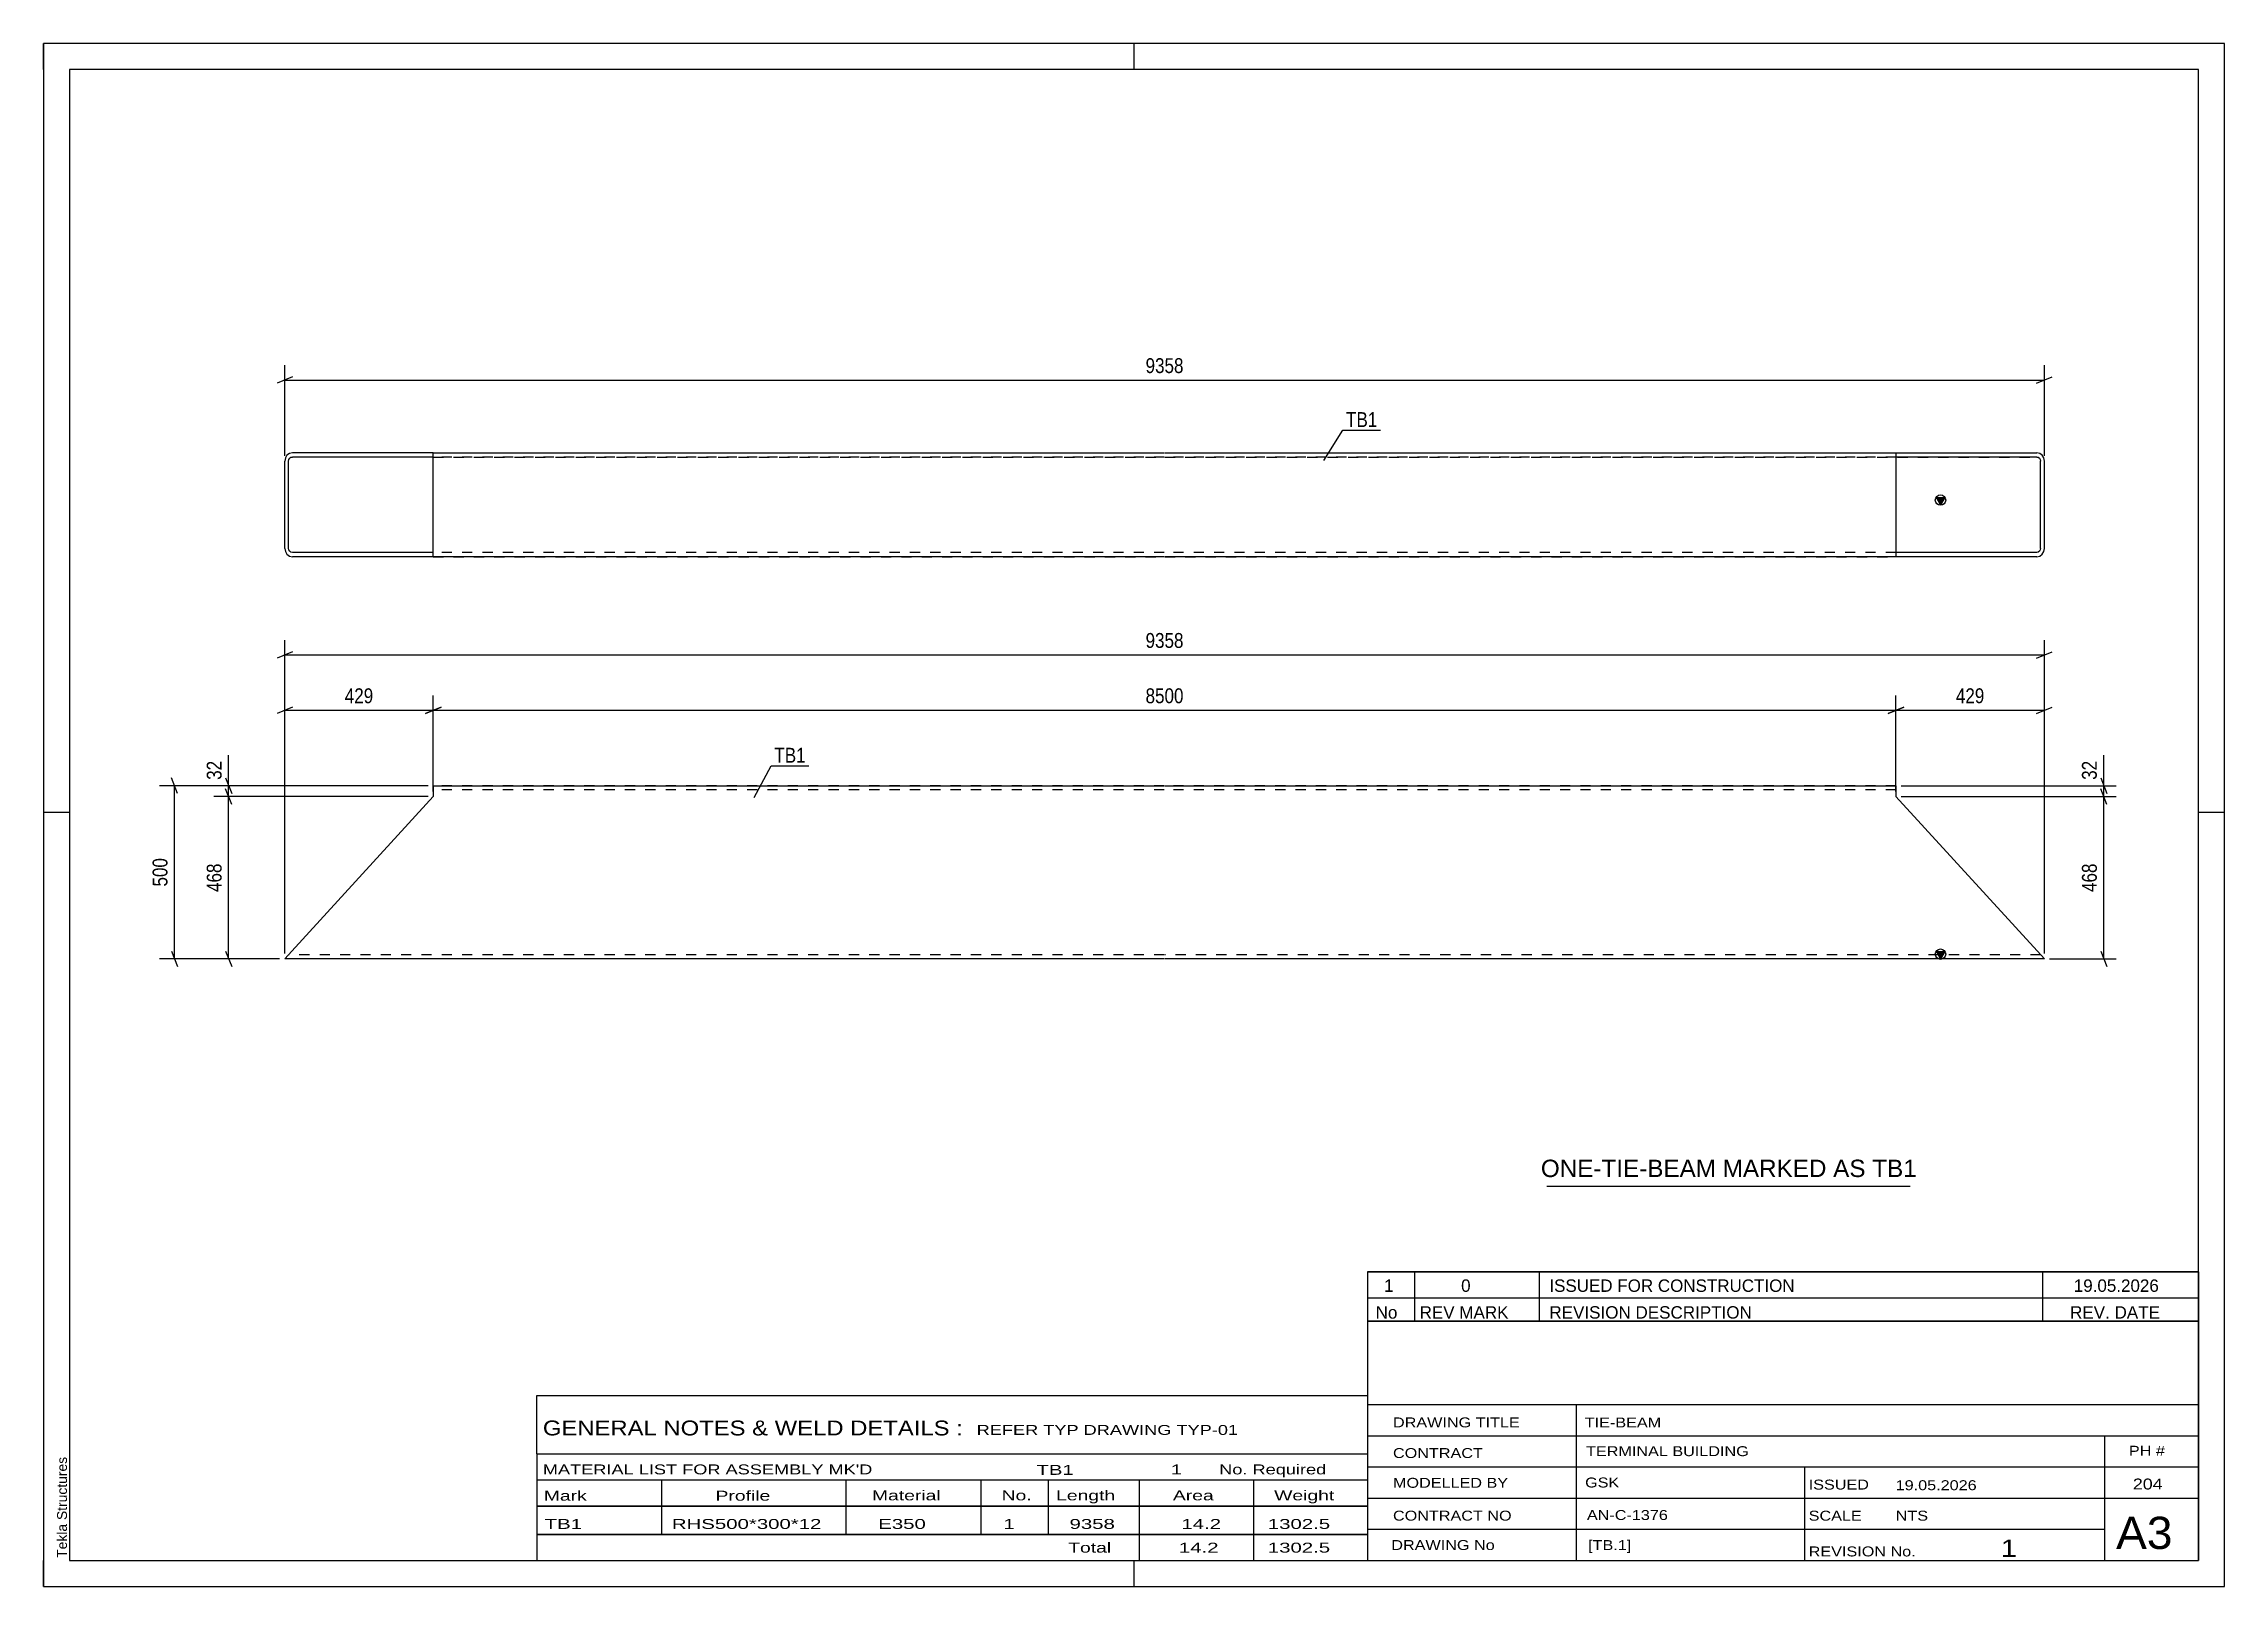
# Model space of a CAD drawing. Header units: millimetres. Extents: x 0 to 420, y 0 to 297.
import ezdxf

# ---------------------------------------------------------------- set-up
doc = ezdxf.new("R2010")
doc.units = ezdxf.units.MM
doc.linetypes.add('DXK_LINE_DOT2', pattern=[3.9198, 1.9599, -1.9599])
doc.styles.add('Arial', font='ARIAL.TTF', dxfattribs={"height": 0.2})
doc.styles.add('Arial Narrow', font='ARIALN.TTF', dxfattribs={"height": 0.2})

# ---------------------------------------------------------------- blocks, each defined once
blk = doc.blocks.new('Unknown-490728835-1902')
at = {"color": 7, "linetype": 'Continuous'}
for p, q in [((95, 36.75), (255, 36.75)), ((95, 25.5), (95, 36.75)), ((255, 36.75), (255, 25.5)), ((95, 25.5), (255, 25.5)), ((95, 25.5), (95, 20.5)), ((255, 25.5), (255, 20.5)), ((95, 20.5), (255, 20.5)), ((95, 20.5), (95, 15.5)), ((119, 20.5), (119, 15.5)), ((154.5, 20.5), (154.5, 15.5)), ((180.5, 20.5), (180.5, 15.5)), ((193.5, 20.5), (193.5, 15.5)), ((211, 20.5), (211, 15.5)), ((233, 20.5), (233, 15.5)), ((255, 20.5), (255, 15.5)), ((95, 15.5), (255, 15.5)), ((95, 15.45), (95, 10.05)), ((95, 15.45), (255, 15.45)), ((119, 15.5), (119, 10)), ((154.5, 15.5), (154.5, 10)), ((180.5, 15.5), (180.5, 10)), ((193.5, 15.5), (193.5, 10)), ((211, 15.5), (211, 10)), ((233, 15.5), (233, 10)), ((255, 15.45), (255, 10.05)), ((95, 10.05), (255, 10.05)), ((95, 10), (255, 10)), ((95, 10), (95, 5)), ((211, 10), (211, 5)), ((233, 10), (233, 5)), ((255, 10), (255, 5)), ((95, 5), (255, 5))]:
    blk.add_line(p, q, dxfattribs=at)
at = {"color": 7, "style": 'Arial Narrow'}
for s, height, width, p in [('GENERAL NOTES & WELD DETAILS :', 2.8633, 1.4, (96.15, 29.06)), ('REFER TYP DRAWING TYP-01', 1.9089, 1.6, (179.7, 29.16)), ("MATERIAL LIST FOR ASSEMBLY MK'D", 1.9089, 1.6, (96.15, 21.56)), ('TB1', 1.909, 1.794707, (191.2, 21.47)), ('1', 1.91, 1.794707, (217.08, 21.56)), ('No. Required', 1.9089, 1.6, (226.41, 21.56)), ('Mark', 1.909, 1.7, (96.34, 16.5)), ('Profile', 1.909, 1.7, (129.41, 16.5)), ('Material', 1.909, 1.7, (159.54, 16.56)), ('No.', 1.909, 1.7, (184.5, 16.56)), ('Length', 1.909, 1.7, (195, 16.56)), ('Area', 1.909, 1.7, (217.5, 16.56)), ('Weight', 1.909, 1.7, (237, 16.56))]:
    blk.add_text(s, height=height, dxfattribs=dict(at, width=width)).set_placement(p)
at = {"color": 7, "linetype": 'Continuous', "style": 'Arial Narrow'}
for s, height, width, p in [('TB1', 1.909, 1.794707, (96.5, 11.06)), ('RHS500*300*12', 1.9089, 1.794707, (121, 11.06)), ('E350', 1.909, 1.794707, (160.74, 11.06)), ('1', 1.91, 1.794707, (184.86, 11.06)), ('9358', 1.909, 1.794707, (197.58, 11.06)), ('14.2', 1.909, 1.794707, (219.13, 11.06)), ('1302.5', 1.909, 1.794707, (235.77, 11.06)), ('Total', 1.909, 1.7, (197.33, 6.5)), ('14.2', 1.909, 1.794707, (218.64, 6.5)), ('1302.5', 1.909, 1.794707, (235.77, 6.5))]:
    blk.add_text(s, height=height, dxfattribs=dict(at, width=width)).set_placement(p)
blk = doc.blocks.new('Unknown-490728835-1163')
at = {"color": 5, "linetype": 'Continuous'}
for p, q in [((420, 297), (0, 297)), ((0, 297), (0, 0)), ((0, 292), (0, 297)), ((210, 292), (210, 297)), ((420, 0), (420, 297)), ((415, 292), (5, 292)), ((5, 292), (5, 5)), ((415, 5), (415, 292)), ((5, 149), (0, 149)), ((420, 149), (415, 149)), ((0, 0), (0, 5)), ((5, 5), (415, 5)), ((210, 0), (210, 5)), ((0, 0), (420, 0))]:
    blk.add_line(p, q, dxfattribs=at)
at = {"color": 174, "linetype": 'Continuous', "style": 'Arial'}
blk.add_text('Tekla Structures', height=1.9102, rotation=90, dxfattribs=at).set_placement((4.5, 5.5))
blk = doc.blocks.new('Unknown-490728835-1901')
at = {"color": 7, "linetype": 'Continuous'}
for p, q in [((255, 51.05), (255, 5)), ((255, 51.05), (415, 51.05)), ((415, 51), (415, 5)), ((255, 35), (415, 35)), ((295.14, 35), (295.14, 5)), ((255, 29), (415, 29)), ((397, 5.05), (397, 28.9)), ((255, 23), (415, 23)), ((339.14, 23), (339.14, 5)), ((255, 17), (415, 17)), ((255, 11), (397, 11)), ((255, 5), (415, 5))]:
    blk.add_line(p, q, dxfattribs=at)
at = {"color": 7, "style": 'Arial Narrow'}
for s, height, width, p in [('DRAWING TITLE', 1.9089, 1.425378, (259.88, 30.61)), ('TIE-BEAM', 1.909, 1.425378, (296.81, 30.59)), ('CONTRACT', 1.909, 1.425378, (259.88, 24.71)), ('TERMINAL BUILDING', 1.9089, 1.425378, (297.06, 25.07)), ('MODELLED BY', 1.9089, 1.425378, (259.88, 18.98)), ('GSK', 1.909, 1.425378, (296.88, 19.04)), ('ISSUED', 1.909, 1.425378, (339.94, 18.64)), ('19.05.2026', 1.909, 1.425378, (356.69, 18.52)), ('CONTRACT NO', 1.9089, 1.425378, (259.88, 12.66)), ('AN-C-1376', 1.909, 1.425378, (297.23, 12.78)), ('SCALE', 1.909, 1.425378, (339.94, 12.65)), ('A3', 6.204, 1.25, (399.14, 7.2)), ('DRAWING No', 1.909, 1.425378, (259.56, 7)), ('[TB.1]', 1.909, 1.425378, (297.46, 6.99)), ('1', 3.34, 1.5, (376.91, 5.68)), ('REVISION No.', 1.9089, 1.425378, (339.94, 5.77))]:
    blk.add_text(s, height=height, dxfattribs=dict(at, width=width)).set_placement(p)
at = {"color": 7, "linetype": 'Continuous', "style": 'Arial Narrow'}
for s, height, width, p in [('PH #', 1.909, 1.43, (401.6, 25.15)), ('204', 2.1, 1.43, (402.37, 18.65)), ('NTS', 1.909, 1.425378, (356.7, 12.65))]:
    blk.add_text(s, height=height, dxfattribs=dict(at, width=width)).set_placement(p)
blk = doc.blocks.new('Unknown-490728835-1903')
at = {"color": 7, "linetype": 'Continuous'}
for p, q in [((255, 60.55), (415, 60.55)), ((415, 60.55), (255, 60.55)), ((255, 60.55), (255, 55.55)), ((264, 60.55), (264, 55.55)), ((288, 60.55), (288, 55.55)), ((385, 60.55), (385, 55.55)), ((415, 60.55), (415, 55.55)), ((255, 55.55), (415, 55.55)), ((255, 55.55), (255, 51.05)), ((255, 55.55), (415, 55.55)), ((264, 55.55), (264, 51.05)), ((288, 55.55), (288, 51.05)), ((385, 55.55), (385, 51.05)), ((415, 55.55), (415, 51.05)), ((415, 51.05), (255, 51.05))]:
    blk.add_line(p, q, dxfattribs=at)
at = {"color": 7, "linetype": 'Continuous', "style": 'Arial Narrow'}
for s, height, width, p in [('1', 2.39, 1.196471, (258.16, 56.7)), ('0', 2.39, 1.196471, (273, 56.7)), ('ISSUED FOR CONSTRUCTION', 2.3861, 1.196471, (290, 56.7)), ('19.05.2026', 2.386, 1.196471, (391, 56.7)), ('No', 2.386, 1.2, (256.54, 51.55)), ('REV MARK', 2.386, 1.2, (265, 51.55)), ('REVISION DESCRIPTION', 2.3861, 1.2, (290, 51.55)), ('REV. DATE', 2.386, 1.2, (390.28, 51.55))]:
    blk.add_text(s, height=height, dxfattribs=dict(at, width=width)).set_placement(p)
blk = doc.blocks.new('Unknown-490728835-1904')
at = {"color": 7, "linetype": 'Continuous'}
blk.add_line((289.5, 77.05), (359.5, 77.05), dxfattribs=at)
at = {"color": 7, "style": 'Arial'}
blk.add_text('ONE-TIE-BEAM MARKED AS TB1', height=3.3428, dxfattribs=at).set_placement((288.36, 78.8))
blk = doc.blocks.new('Part-490728835-1421 - 1393')
at = {"linetype": 'Continuous'}
blk.add_hatch(color=2, dxfattribs=at).paths.add_polyline_path([(365.33, 120.81), (364.53, 122.21), (366.13, 122.21)])
at = {"color": 2, "linetype": 'Continuous'}
for p, q in [((75.04, 152.03), (46.45, 120.81)), ((75.04, 154.14), (75.04, 154.14)), ((75.04, 154.14), (215.84, 154.14)), ((75.04, 154.14), (75.04, 152.03)), ((215.94, 154.14), (356.74, 154.14)), ((356.74, 154.14), (356.74, 154.14)), ((356.74, 154.14), (356.74, 152.03)), ((356.74, 152.03), (385.33, 120.81)), ((365.33, 120.81), (364.53, 122.21)), ((364.53, 122.21), (366.13, 122.21)), ((366.13, 122.21), (365.33, 120.81)), ((215.84, 120.81), (46.45, 120.81)), ((385.33, 120.81), (215.94, 120.81))]:
    blk.add_line(p, q, dxfattribs=at)
at = {"color": 7, "linetype": 'DXK_LINE_DOT2'}
for p, q in [((215.84, 154.14), (75.04, 154.14)), ((75.04, 154.14), (75.04, 154.14)), ((215.84, 153.34), (75.04, 153.34)), ((356.74, 154.14), (215.94, 154.14)), ((356.74, 153.34), (215.94, 153.34)), ((356.74, 154.14), (356.74, 154.14)), ((215.84, 121.61), (47.18, 121.61)), ((384.6, 121.61), (215.94, 121.61))]:
    blk.add_line(p, q, dxfattribs=at)
at = {"color": 2, "linetype": 'Continuous'}
blk.add_circle((365.33, 121.71), 1, dxfattribs=at)
blk = doc.blocks.new('Part-490728835-1504 - 1498')
at = {"linetype": 'Continuous'}
blk.add_hatch(color=2, dxfattribs=at).paths.add_polyline_path([(365.33, 208.22), (364.53, 209.62), (366.13, 209.62)])
at = {"color": 2, "linetype": 'Continuous'}
for p, q in [((46.56, 217.24), (46.45, 216.62)), ((46.45, 199.82), (46.45, 216.62)), ((46.87, 217.75), (46.56, 217.24)), ((47.35, 218.1), (46.87, 217.75)), ((47.18, 216.62), (47.23, 216.93)), ((47.18, 199.82), (47.18, 216.62)), ((47.23, 216.93), (47.39, 217.19)), ((47.91, 218.22), (47.35, 218.1)), ((47.39, 217.19), (47.63, 217.36)), ((47.63, 217.36), (47.91, 217.42)), ((75.04, 218.22), (47.91, 218.22)), ((75.04, 217.42), (47.91, 217.42)), ((75.04, 198.22), (75.04, 218.22)), ((75.04, 218.22), (215.84, 218.22)), ((215.94, 218.22), (383.87, 218.22)), ((356.74, 218.22), (356.74, 198.22)), ((383.87, 217.42), (356.74, 217.42)), ((384.43, 218.1), (383.87, 218.22)), ((383.87, 217.42), (384.15, 217.36)), ((384.15, 217.36), (384.38, 217.19)), ((384.38, 217.19), (384.54, 216.93)), ((384.9, 217.75), (384.43, 218.1)), ((384.54, 216.93), (384.6, 216.62)), ((384.6, 199.82), (384.6, 216.62)), ((385.22, 217.24), (384.9, 217.75)), ((385.33, 216.62), (385.22, 217.24)), ((385.33, 199.82), (385.33, 216.62)), ((365.33, 208.22), (364.53, 209.62)), ((364.53, 209.62), (366.13, 209.62)), ((366.13, 209.62), (365.33, 208.22)), ((46.45, 199.82), (46.56, 199.21)), ((46.56, 199.21), (46.87, 198.69)), ((46.87, 198.69), (47.35, 198.35)), ((47.23, 199.52), (47.18, 199.82)), ((47.39, 199.26), (47.23, 199.52)), ((47.35, 198.35), (47.91, 198.22)), ((47.63, 199.08), (47.39, 199.26)), ((47.91, 199.02), (47.63, 199.08)), ((75.04, 199.02), (47.91, 199.02)), ((75.04, 198.22), (47.91, 198.22)), ((215.84, 198.22), (75.04, 198.22)), ((383.87, 198.22), (215.94, 198.22)), ((383.87, 199.02), (356.74, 199.02)), ((384.15, 199.08), (383.87, 199.02)), ((383.87, 198.22), (384.43, 198.35)), ((384.38, 199.26), (384.15, 199.08)), ((384.54, 199.52), (384.38, 199.26)), ((384.43, 198.35), (384.9, 198.69)), ((384.6, 199.82), (384.54, 199.52)), ((384.9, 198.69), (385.22, 199.21)), ((385.22, 199.21), (385.33, 199.82))]:
    blk.add_line(p, q, dxfattribs=at)
at = {"color": 7, "linetype": 'DXK_LINE_DOT2'}
for p, q in [((75.04, 217.42), (215.84, 217.42)), ((215.84, 217.42), (75.04, 217.42)), ((215.94, 217.42), (383.87, 217.42)), ((356.74, 217.42), (215.94, 217.42)), ((215.84, 199.02), (75.04, 199.02)), ((215.84, 199.02), (75.04, 199.02)), ((75.04, 198.22), (215.84, 198.22)), ((356.74, 199.02), (215.94, 199.02)), ((356.74, 199.02), (215.94, 199.02)), ((215.94, 198.22), (356.74, 198.22))]:
    blk.add_line(p, q, dxfattribs=at)
at = {"color": 2, "linetype": 'Continuous'}
blk.add_circle((365.33, 209.12), 1, dxfattribs=at)
blk = doc.blocks.new('StraightDimension-490728835-1472 - 1393')
at = {"color": 7, "linetype": 'Continuous'}
for p, q in [((396.18, 155.64), (397.38, 152.64)), ((357.74, 154.14), (399.18, 154.14)), ((357.74, 152.03), (399.18, 152.03)), ((397.38, 150.53), (396.18, 153.53)), ((396.78, 152.03), (396.78, 154.14))]:
    blk.add_line(p, q, dxfattribs=at)
at = {"color": 0}
blk.add_wipeout([(396.03, 159.52), (391.83, 159.52), (391.83, 154.67), (396.03, 154.67)], dxfattribs=at)
at = {"color": 7, "linetype": 'Continuous'}
blk.add_line((396.78, 154.14), (396.78, 160.05), dxfattribs=at)
blk.add_line((396.78, 154.14), (396.78, 160.05), dxfattribs=at)
at = {"color": 3, "style": 'Arial Narrow'}
blk.add_text('32', height=2.863, rotation=90.0002, dxfattribs=at).set_placement((395.43, 155.27))
blk = doc.blocks.new('StraightDimension-490728835-1430 - 1393')
at = {"color": 7, "linetype": 'Continuous'}
for p, q in [((46.45, 121.81), (46.45, 182.17)), ((385.33, 121.81), (385.33, 182.17)), ((47.95, 179.92), (44.95, 178.72)), ((46.45, 179.32), (385.33, 179.32)), ((383.83, 178.72), (386.83, 179.92))]:
    blk.add_line(p, q, dxfattribs=at)
at = {"color": 0}
blk.add_wipeout([(220.14, 180.07), (220.14, 184.27), (211.63, 184.27), (211.63, 180.07)], dxfattribs=at)
at = {"color": 3, "style": 'Arial Narrow'}
blk.add_text('9358', height=2.863, dxfattribs=at).set_placement((212.23, 180.67))
blk = doc.blocks.new('StraightDimension-490728835-1465 - 1393')
at = {"color": 7, "linetype": 'Continuous'}
for p, q in [((357.74, 152.03), (399.18, 152.03)), ((397.38, 150.53), (396.18, 153.53)), ((396.78, 120.81), (396.78, 152.03)), ((396.18, 122.31), (397.38, 119.31)), ((386.33, 120.81), (399.18, 120.81))]:
    blk.add_line(p, q, dxfattribs=at)
at = {"color": 0}
blk.add_wipeout([(396.03, 139.76), (391.83, 139.76), (391.83, 133.08), (396.03, 133.08)], dxfattribs=at)
at = {"color": 3, "style": 'Arial Narrow'}
blk.add_text('468', height=2.863, rotation=90.0002, dxfattribs=at).set_placement((395.43, 133.68))
blk = doc.blocks.new('StraightDimension-490728835-1477 - 1393')
at = {"color": 7, "linetype": 'Continuous'}
for p, q in [((25.8, 152.64), (24.6, 155.64)), ((74.04, 154.14), (22.35, 154.14)), ((25.2, 120.81), (25.2, 154.14)), ((24.6, 122.31), (25.8, 119.31)), ((45.45, 120.81), (22.35, 120.81))]:
    blk.add_line(p, q, dxfattribs=at)
at = {"color": 0}
blk.add_wipeout([(24.45, 140.82), (20.25, 140.82), (20.25, 134.13), (24.45, 134.13)], dxfattribs=at)
at = {"color": 3, "style": 'Arial Narrow'}
blk.add_text('500', height=2.863, rotation=90.0002, dxfattribs=at).set_placement((23.85, 134.73))
blk = doc.blocks.new('StraightDimension-490728835-1482 - 1393')
at = {"color": 7, "linetype": 'Continuous'}
for p, q in [((74.04, 152.03), (32.78, 152.03)), ((36.23, 150.53), (35.03, 153.53)), ((35.63, 120.81), (35.63, 152.03)), ((35.03, 122.31), (36.23, 119.31)), ((45.45, 120.81), (32.78, 120.81))]:
    blk.add_line(p, q, dxfattribs=at)
at = {"color": 0}
blk.add_wipeout([(34.87, 139.76), (30.67, 139.76), (30.67, 133.08), (34.87, 133.08)], dxfattribs=at)
at = {"color": 3, "style": 'Arial Narrow'}
blk.add_text('468', height=2.863, rotation=90.0002, dxfattribs=at).set_placement((34.28, 133.68))
blk = doc.blocks.new('StraightDimension-490728835-1489 - 1393')
at = {"color": 7, "linetype": 'Continuous'}
for p, q in [((35.03, 155.64), (36.23, 152.64)), ((74.04, 154.14), (32.78, 154.14)), ((74.04, 152.03), (32.78, 152.03)), ((36.23, 150.53), (35.03, 153.53)), ((35.63, 152.03), (35.63, 154.14))]:
    blk.add_line(p, q, dxfattribs=at)
at = {"color": 0}
blk.add_wipeout([(34.87, 159.52), (30.67, 159.52), (30.67, 154.67), (34.87, 154.67)], dxfattribs=at)
at = {"color": 7, "linetype": 'Continuous'}
blk.add_line((35.63, 154.14), (35.63, 160.05), dxfattribs=at)
blk.add_line((35.63, 154.14), (35.63, 160.05), dxfattribs=at)
at = {"color": 3, "style": 'Arial Narrow'}
blk.add_text('32', height=2.863, rotation=90.0002, dxfattribs=at).set_placement((34.28, 155.27))
blk = doc.blocks.new('StraightDimension-490728835-1700 - 1393')
at = {"color": 7, "linetype": 'Continuous'}
for p, q in [((358.24, 169.27), (355.24, 168.07)), ((356.74, 153.03), (356.74, 171.52)), ((356.74, 168.67), (385.33, 168.67)), ((383.83, 168.07), (386.83, 169.27)), ((385.33, 121.81), (385.33, 171.52))]:
    blk.add_line(p, q, dxfattribs=at)
at = {"color": 0}
blk.add_wipeout([(374.38, 169.42), (374.38, 173.62), (367.69, 173.62), (367.69, 169.42)], dxfattribs=at)
at = {"color": 3, "style": 'Arial Narrow'}
blk.add_text('429', height=2.863, dxfattribs=at).set_placement((368.29, 170.02))
blk = doc.blocks.new('StraightDimension-490728835-1701 - 1393')
at = {"color": 7, "linetype": 'Continuous'}
for p, q in [((76.54, 169.27), (73.54, 168.07)), ((75.04, 153.03), (75.04, 171.52)), ((75.04, 168.67), (356.74, 168.67)), ((355.24, 168.07), (358.24, 169.27)), ((356.74, 153.03), (356.74, 171.52))]:
    blk.add_line(p, q, dxfattribs=at)
at = {"color": 0}
blk.add_wipeout([(220.15, 169.42), (220.15, 173.62), (211.63, 173.62), (211.63, 169.42)], dxfattribs=at)
at = {"color": 3, "style": 'Arial Narrow'}
blk.add_text('8500', height=2.863, dxfattribs=at).set_placement((212.23, 170.02))
blk = doc.blocks.new('StraightDimension-490728835-1702 - 1393')
at = {"color": 7, "linetype": 'Continuous'}
for p, q in [((47.95, 169.27), (44.95, 168.07)), ((46.45, 121.81), (46.45, 171.52)), ((46.45, 168.67), (75.04, 168.67)), ((73.54, 168.07), (76.54, 169.27)), ((75.04, 153.03), (75.04, 171.52))]:
    blk.add_line(p, q, dxfattribs=at)
at = {"color": 0}
blk.add_wipeout([(64.08, 169.42), (64.08, 173.62), (57.4, 173.62), (57.4, 169.42)], dxfattribs=at)
at = {"color": 3, "style": 'Arial Narrow'}
blk.add_text('429', height=2.863, dxfattribs=at).set_placement((58, 170.02))
blk = doc.blocks.new('StraightDimension-490728835-1507 - 1498')
at = {"color": 7, "linetype": 'Continuous'}
for p, q in [((47.95, 232.83), (44.95, 231.63)), ((46.45, 217.62), (46.45, 235.08)), ((46.45, 232.23), (385.33, 232.23)), ((383.83, 231.63), (386.83, 232.83)), ((385.33, 217.62), (385.33, 235.08))]:
    blk.add_line(p, q, dxfattribs=at)
at = {"color": 0}
blk.add_wipeout([(220.14, 232.98), (220.14, 237.18), (211.63, 237.18), (211.63, 232.98)], dxfattribs=at)
at = {"color": 3, "style": 'Arial Narrow'}
blk.add_text('9358', height=2.863, dxfattribs=at).set_placement((212.23, 233.58))
blk = doc.blocks.new('Mark-490728835-1416 - 1393')
at = {"color": 0}
blk.add_wipeout([(146.77, 158.57), (146.77, 161.57), (140.74, 161.57), (140.74, 158.57)], dxfattribs=at)
blk.add_wipeout([(146.77, 158.57), (146.77, 161.57), (140.74, 161.57), (140.74, 158.57)], dxfattribs=at)
at = {"color": 30, "linetype": 'Continuous'}
for p, q in [((136.83, 151.85), (140.14, 157.97)), ((140.14, 157.97), (147.37, 157.97))]:
    blk.add_line(p, q, dxfattribs=at)
at = {"color": 3, "style": 'Arial Narrow'}
blk.add_text('TB1', height=2.863, dxfattribs=at).set_placement((140.74, 158.57))
blk = doc.blocks.new('Mark-490728835-1500 - 1498')
at = {"color": 0}
blk.add_wipeout([(256.87, 223.19), (256.87, 226.19), (250.84, 226.19), (250.84, 223.19)], dxfattribs=at)
blk.add_wipeout([(256.87, 223.19), (256.87, 226.19), (250.84, 226.19), (250.84, 223.19)], dxfattribs=at)
at = {"color": 30, "linetype": 'Continuous'}
for p, q in [((246.56, 216.73), (250.24, 222.59)), ((250.24, 222.59), (257.47, 222.59))]:
    blk.add_line(p, q, dxfattribs=at)
at = {"color": 3, "style": 'Arial Narrow'}
blk.add_text('TB1', height=2.863, dxfattribs=at).set_placement((250.84, 223.19))

msp = doc.modelspace()

# ---------------------------------------------------------------- block references
for name in ['Unknown-490728835-1163', 'Part-490728835-1504 - 1498', 'Part-490728835-1421 - 1393', 'Unknown-490728835-1904', 'Unknown-490728835-1903', 'Unknown-490728835-1901', 'Unknown-490728835-1902']:
    msp.add_blockref(name, (0, 0))

# ---------------------------------------------------------------- next in the draw order: block references
for name in ['StraightDimension-490728835-1507 - 1498', 'StraightDimension-490728835-1472 - 1393']:
    msp.add_blockref(name, (0, 0))

# ---------------------------------------------------------------- next in the draw order: block references
for name in ['Mark-490728835-1500 - 1498', 'StraightDimension-490728835-1430 - 1393']:
    msp.add_blockref(name, (0, 0))

# ---------------------------------------------------------------- next in the draw order: block references
for name in ['StraightDimension-490728835-1477 - 1393', 'StraightDimension-490728835-1465 - 1393']:
    msp.add_blockref(name, (0, 0))

# ---------------------------------------------------------------- next in the draw order: block references
for name in ['StraightDimension-490728835-1700 - 1393', 'StraightDimension-490728835-1482 - 1393']:
    msp.add_blockref(name, (0, 0))

# ---------------------------------------------------------------- next in the draw order: block references
msp.add_blockref('StraightDimension-490728835-1489 - 1393', (0, 0))

# ---------------------------------------------------------------- next in the draw order: block references
msp.add_blockref('StraightDimension-490728835-1701 - 1393', (0, 0))

# ---------------------------------------------------------------- next in the draw order: block references
for name in ['StraightDimension-490728835-1702 - 1393', 'Mark-490728835-1416 - 1393']:
    msp.add_blockref(name, (0, 0))

doc.saveas('drawing.dxf')
